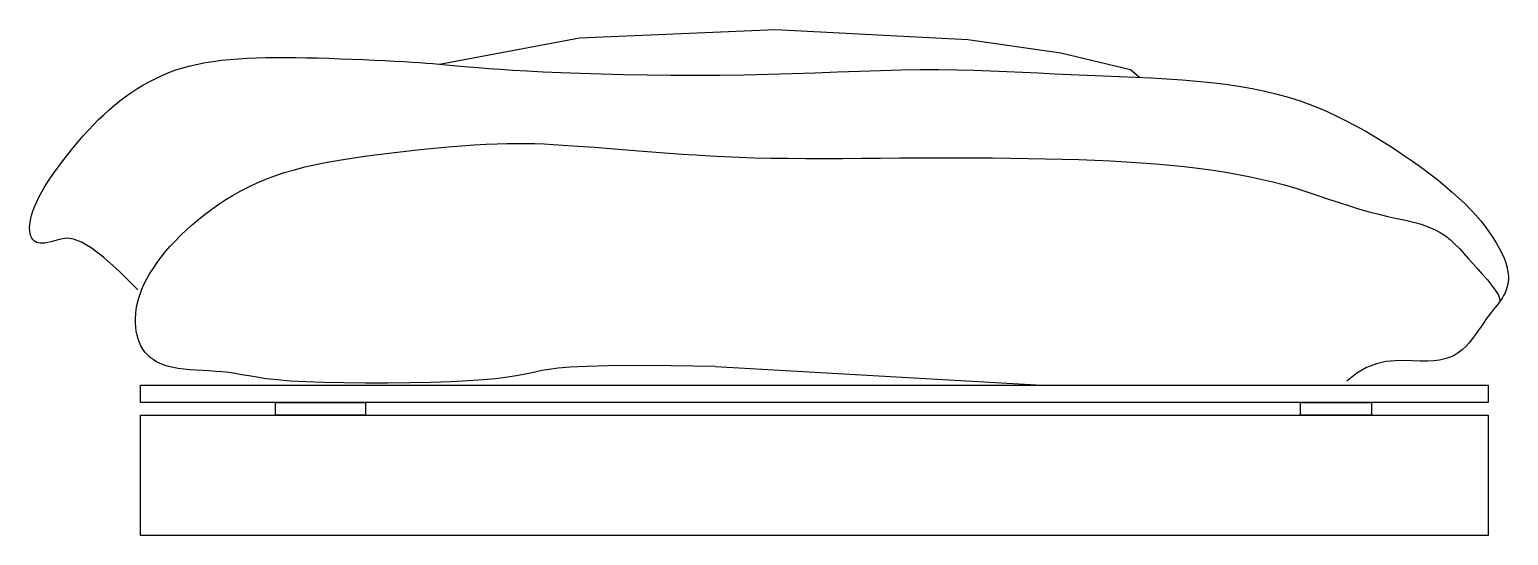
# Model space of a CAD drawing. Extents: x 6848 to 6981, y -457 to -412.
import ezdxf

# ---------------------------------------------------------------- set-up
doc = ezdxf.new("R2010")
doc.units = 0
doc.layers.get('0').update_dxf_attribs({"linetype": 'CONTINUOUS'})

# ---------------------------------------------------------------- blocks, each defined once
blk = doc.blocks.new('A$C5A65238C')
at = {"color": 7}
for points in [[(-40.89, 75.66), (-28.31, 78.02), (-10.72, 78.77), (6.57, 77.87), (14.91, 76.68), (21.16, 75.17), (21.97, 74.49)], [(-67.96, 55.4), (-69.64, 57.09), (-71.03, 58.32), (-72.15, 59.17), (-73.04, 59.69), (-73.75, 59.96), (-74.31, 60.04), (-74.75, 60), (-75.13, 59.9), (-75.47, 59.81), (-75.78, 59.72), (-76.06, 59.66), (-76.31, 59.61), (-76.54, 59.59), (-76.75, 59.59), (-76.93, 59.62), (-77.1, 59.68), (-77.25, 59.77), (-77.38, 59.89), (-77.49, 60.05), (-77.58, 60.24), (-77.65, 60.45), (-77.68, 60.7), (-77.7, 60.98), (-77.68, 61.29), (-77.62, 61.63), (-77.54, 61.99), (-77.42, 62.38), (-77.27, 62.8), (-77.07, 63.25), (-76.85, 63.72), (-76.58, 64.22), (-76.28, 64.74), (-75.93, 65.28), (-75.55, 65.84), (-75.14, 66.41), (-74.71, 66.99), (-74.26, 67.56), (-73.8, 68.13), (-73.34, 68.69), (-72.87, 69.22), (-72.41, 69.74), (-71.95, 70.22), (-71.49, 70.69), (-71.03, 71.13), (-70.56, 71.56), (-70.08, 71.97), (-69.6, 72.36), (-69.1, 72.74), (-68.59, 73.1), (-68.06, 73.45), (-67.51, 73.78), (-66.95, 74.09), (-66.37, 74.39), (-65.78, 74.66), (-65.18, 74.91), (-64.55, 75.14), (-63.92, 75.34), (-63.26, 75.52), (-62.59, 75.67), (-61.91, 75.8), (-61.2, 75.91), (-60.47, 76.01), (-59.72, 76.09), (-58.95, 76.15), (-58.15, 76.19), (-57.33, 76.23), (-56.49, 76.25), (-55.61, 76.26), (-54.71, 76.27), (-53.78, 76.26), (-52.82, 76.24), (-51.83, 76.22), (-50.82, 76.19), (-49.78, 76.15), (-48.75, 76.11), (-47.73, 76.07), (-46.73, 76.03), (-45.78, 75.98), (-44.89, 75.93), (-44.07, 75.89), (-43.34, 75.84), (-42.67, 75.8), (-42.06, 75.75), (-41.47, 75.71), (-40.89, 75.66), (-40.29, 75.61), (-39.67, 75.55), (-38.99, 75.49), (-38.24, 75.42), (-37.41, 75.35), (-36.48, 75.28), (-35.45, 75.2), (-34.29, 75.13), (-33, 75.05), (-31.58, 74.98), (-29.99, 74.91), (-28.25, 74.84), (-26.37, 74.79), (-24.37, 74.74), (-22.28, 74.7), (-20.12, 74.67), (-17.93, 74.67), (-15.72, 74.67), (-13.52, 74.7), (-11.36, 74.75), (-9.23, 74.81), (-7.16, 74.89), (-5.14, 74.96), (-3.18, 75.04), (-1.28, 75.1), (0.54, 75.15), (2.29, 75.18), (3.96, 75.18), (5.56, 75.16), (7.09, 75.12), (8.59, 75.07), (10.05, 75.01), (11.48, 74.94), (12.91, 74.87), (14.35, 74.8), (15.79, 74.74), (17.25, 74.68), (18.71, 74.63), (20.16, 74.57), (21.6, 74.5), (23.03, 74.43), (24.43, 74.35), (25.8, 74.26), (27.13, 74.14), (28.42, 74.01), (29.68, 73.86), (30.89, 73.68), (32.08, 73.47), (33.23, 73.24), (34.34, 72.97), (35.43, 72.67), (36.48, 72.33), (37.5, 71.96), (38.49, 71.55), (39.46, 71.12), (40.4, 70.65), (41.33, 70.17), (42.23, 69.67), (43.12, 69.15), (44, 68.61), (44.86, 68.06), (45.69, 67.51), (46.5, 66.95), (47.29, 66.39), (48.04, 65.82), (48.75, 65.27), (49.43, 64.72), (50.06, 64.18), (50.65, 63.65), (51.2, 63.12), (51.7, 62.61), (52.17, 62.1), (52.61, 61.6), (53.01, 61.1), (53.38, 60.6), (53.71, 60.12), (54.01, 59.63), (54.28, 59.16), (54.51, 58.7), (54.71, 58.25), (54.87, 57.82), (54.98, 57.4), (55.06, 57.01), (55.1, 56.64), (55.1, 56.3), (55.06, 55.98), (55, 55.68), (54.91, 55.4), (54.8, 55.14), (54.67, 54.89), (54.54, 54.66), (54.39, 54.45), (54.24, 54.25), (54.08, 54.04), (53.91, 53.84), (53.74, 53.62), (53.55, 53.38), (53.35, 53.12), (53.13, 52.83), (52.91, 52.51), (52.67, 52.15), (52.42, 51.78), (52.15, 51.4), (51.87, 51.03), (51.57, 50.66), (51.26, 50.32), (50.93, 50.02), (50.59, 49.75), (50.22, 49.53), (49.82, 49.35), (49.39, 49.21), (48.91, 49.1), (48.39, 49.03), (47.82, 49), (47.18, 49), (46.49, 49.03), (45.73, 49.06), (44.94, 49.05), (44.1, 48.97), (43.24, 48.77), (42.36, 48.44), (41.48, 47.93), (40.6, 47.21)], [(-16.1, 48.54), (-20.07, 48.59), (-23.26, 48.61), (-25.76, 48.59), (-27.69, 48.54), (-29.14, 48.47), (-30.23, 48.38), (-31.05, 48.27), (-31.71, 48.16), (-32.3, 48.03), (-32.89, 47.91), (-33.5, 47.79), (-34.17, 47.66), (-34.95, 47.55), (-35.87, 47.43), (-36.97, 47.33), (-38.3, 47.24), (-39.88, 47.17), (-41.65, 47.11), (-43.56, 47.07), (-45.54, 47.05), (-47.53, 47.04), (-49.46, 47.06), (-51.27, 47.09), (-52.89, 47.15), (-54.28, 47.23), (-55.45, 47.33), (-56.45, 47.44), (-57.29, 47.56), (-58.01, 47.68), (-58.65, 47.79), (-59.24, 47.89), (-59.81, 47.98), (-60.4, 48.04), (-60.99, 48.09), (-61.58, 48.13), (-62.17, 48.16), (-62.75, 48.2), (-63.31, 48.23), (-63.84, 48.28), (-64.34, 48.34), (-64.8, 48.43), (-65.23, 48.53), (-65.62, 48.65), (-65.98, 48.8), (-66.31, 48.96), (-66.6, 49.15), (-66.87, 49.35), (-67.11, 49.58), (-67.33, 49.83), (-67.52, 50.1), (-67.69, 50.38), (-67.83, 50.69), (-67.95, 51.01), (-68.04, 51.35), (-68.11, 51.7), (-68.16, 52.07), (-68.18, 52.45), (-68.18, 52.85), (-68.16, 53.26), (-68.11, 53.69), (-68.03, 54.12), (-67.92, 54.56), (-67.77, 55.01), (-67.6, 55.47), (-67.4, 55.94), (-67.16, 56.41), (-66.89, 56.89), (-66.58, 57.37), (-66.25, 57.86), (-65.88, 58.35), (-65.49, 58.84), (-65.06, 59.33), (-64.6, 59.82), (-64.12, 60.31), (-63.61, 60.8), (-63.07, 61.27), (-62.51, 61.75), (-61.93, 62.21), (-61.32, 62.66), (-60.7, 63.09), (-60.06, 63.51), (-59.4, 63.91), (-58.72, 64.3), (-58.01, 64.66), (-57.27, 65.01), (-56.49, 65.34), (-55.68, 65.64), (-54.82, 65.93), (-53.92, 66.19), (-52.98, 66.44), (-51.99, 66.66), (-50.96, 66.87), (-49.89, 67.06), (-48.77, 67.24), (-47.61, 67.41), (-46.41, 67.57), (-45.17, 67.72), (-43.91, 67.87), (-42.63, 68), (-41.37, 68.13), (-40.12, 68.24), (-38.92, 68.33), (-37.78, 68.41), (-36.7, 68.47), (-35.72, 68.52), (-34.8, 68.54), (-33.94, 68.55), (-33.12, 68.55), (-32.31, 68.53), (-31.5, 68.5), (-30.68, 68.45), (-29.82, 68.4), (-28.91, 68.34), (-27.95, 68.27), (-26.95, 68.2), (-25.9, 68.12), (-24.83, 68.03), (-23.72, 67.95), (-22.59, 67.86), (-21.44, 67.77), (-20.27, 67.68), (-19.08, 67.6), (-17.86, 67.52), (-16.61, 67.44), (-15.31, 67.38), (-13.97, 67.32), (-12.57, 67.27), (-11.11, 67.24), (-9.58, 67.22), (-8, 67.21), (-6.36, 67.21), (-4.7, 67.21), (-3, 67.22), (-1.29, 67.24), (0.42, 67.25), (2.13, 67.26), (3.82, 67.27), (5.49, 67.27), (7.14, 67.26), (8.77, 67.25), (10.38, 67.24), (11.96, 67.21), (13.5, 67.18), (15.02, 67.14), (16.51, 67.1), (17.96, 67.04), (19.38, 66.98), (20.76, 66.9), (22.12, 66.81), (23.44, 66.71), (24.72, 66.6), (25.98, 66.47), (27.2, 66.33), (28.39, 66.17), (29.55, 65.99), (30.69, 65.8), (31.8, 65.58), (32.88, 65.35), (33.94, 65.1), (34.98, 64.82), (36, 64.52), (37.01, 64.21), (37.99, 63.89), (38.95, 63.56), (39.89, 63.25), (40.82, 62.95), (41.72, 62.66), (42.6, 62.41), (43.45, 62.19), (44.28, 62), (45.08, 61.82), (45.85, 61.65), (46.57, 61.47), (47.25, 61.29), (47.88, 61.08), (48.46, 60.84), (48.98, 60.57), (49.46, 60.25), (49.89, 59.9), (50.3, 59.52), (50.7, 59.12), (51.09, 58.68), (51.49, 58.23), (51.9, 57.76), (52.34, 57.27), (52.78, 56.78), (53.21, 56.3), (53.59, 55.83), (53.92, 55.39), (54.17, 54.99), (54.31, 54.64), (54.32, 54.35)], [(-16.1, 48.54), (13.24, 46.86)]]:
    blk.add_lwpolyline(points, dxfattribs=at)
for points in [[(-67.73, 46.86), (53.27, 46.86), (53.27, 45.29), (-67.73, 45.29)], [(-55.61, 45.29), (-47.53, 45.29), (-47.53, 44.16), (-55.61, 44.16)], [(36.44, 45.29), (42.8, 45.29), (42.8, 44.16), (36.44, 44.16)], [(-67.73, 44.16), (53.27, 44.16), (53.27, 33.38), (-67.73, 33.38)]]:
    blk.add_lwpolyline(points, close=True, dxfattribs=at)

msp = doc.modelspace()

# ---------------------------------------------------------------- block references
at = {"color": 7}
msp.add_blockref('A$C5A65238C', (6926.14, -490.32), dxfattribs=at)

doc.saveas('drawing.dxf')
